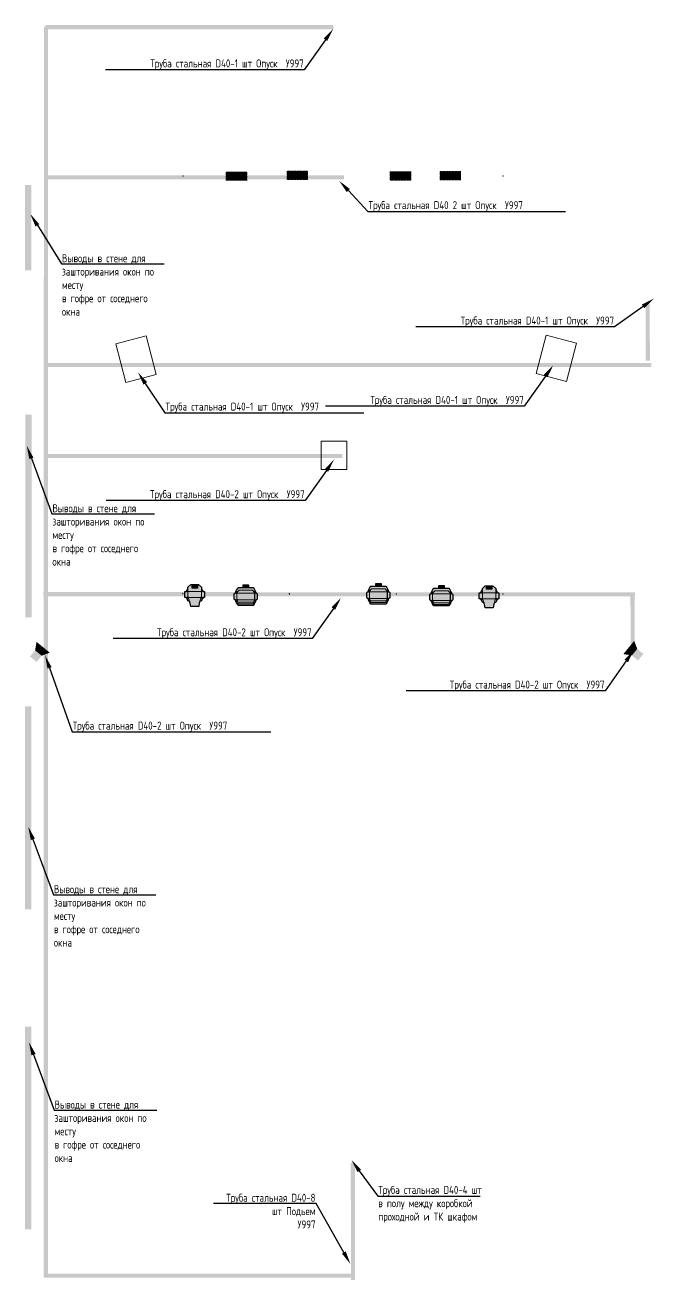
# Model space of a CAD drawing. Header units: millimetres. Extents: x 0 to 636307, y -180975 to 471719.
# Drawn here: x 443070 to 454853, y 448201 to 471719 of the extents above; entities that cross this region are included whole.
import ezdxf
from ezdxf import colors
from ezdxf.entities.mleader import LeaderData, LeaderLine
from ezdxf.math import Vec2, Vec3

# ---------------------------------------------------------------- set-up
doc = ezdxf.new("R2010")
doc.units = ezdxf.units.MM
doc.layers.add('A-HATCH-FACADE', color=7, linetype='Continuous')
for name, color, linetype, lineweight in [('ACME NEOZONE RING', 7, 'Continuous', 5), ('Lighting-Moving Light', 7, 'Continuous', 5), ('None', 7, 'Continuous', 5), ('Rigging-Truss-Insert Points', 7, 'Continuous', 5), ('TRUSS LIGHT', 7, 'Continuous', 5)]:
    doc.layers.add(name, color=color, linetype=linetype, lineweight=lineweight)
doc.layers.add('Lighting-Input-2D', color=1, linetype='Continuous', lineweight=25, true_color=0xff0000)
doc.styles.get("Standard").update_dxf_attribs({"font": 'GOST.TTF'})
pattern_1 = [(140.71946176, (1168900.765, 465949.527), (-2.906185126, -3.553126075), [3.33838121, -1.251892954]), (230.71946176, (1168900.765, 465949.527), (3.553126075, -2.906185126), [3.33838121, -1.251892954])]
pattern_2 = [(50.71946176, (449302.3885, -254460.3233), (-3.553126075, 2.906185126), [3.33838121, -1.251892954]), (140.71946176, (449302.3885, -254460.3233), (-2.906185126, -3.553126075), [3.33838121, -1.251892954])]

# ---------------------------------------------------------------- blocks, each defined once
blk = doc.blocks.new('Truss Straight Prolyte H40V-200 387x387x2000_3d')
at = {"layer": 'Rigging-Truss-Insert Points'}
for p in [(0, 0), (2000, 0)]:
    blk.add_point(p, dxfattribs=at)
blk = doc.blocks.new('Truss-46')
at = {"layer": 'TRUSS LIGHT', "color": 7, "transparency": 33554687}
blk.add_blockref('Truss Straight Prolyte H40V-200 387x387x2000_3d', (0, 0), dxfattribs=at)
at = {"layer": 'TRUSS LIGHT', "color": 0, "flags": 1}
for tag in ['Position_Name', 'Location', 'Trim', 'Length', 'Total_Hung_Weight', 'Note', 'WH', 'WH-A', 'TE', 'TE-A', 'Model_Name', 'Manufacturer', 'Length', 'Width', 'Height', 'Weight_Imperial', 'Weight_Metric', 'Truss_Color', 'User_Field_1', 'User_Field_2', 'User_Field_3', 'User_Field_4', 'User_Field_5', 'User_Field_6']:
    blk.add_attdef(tag, (-11004, -194.5), '', height=0.18, dxfattribs=at)
blk = doc.blocks.new('Group-202')
at = {"layer": 'Lighting-Input-2D', "linetype": 'Continuous', "lineweight": 0, "true_color": 0x00ffff}
blk.add_hatch(color=4, dxfattribs=at).paths.add_polyline_path([(-52, -122), (48, -122), (48, -172), (-52, -172)])
at = {"layer": 'Lighting-Moving Light', "linetype": 'Continuous', "lineweight": 0, "true_color": 0x00ffff, "transparency": 33554687}
h = blk.add_hatch(color=4, dxfattribs=at)
edge = h.paths.add_edge_path()
edge.add_line((127, -139), (71, -186))
edge.add_line((71, -186), (-71, -186))
edge.add_line((-71, -186), (-127, -139))
edge.add_line((-127, -139), (-127, -119))
edge.add_line((-127, -119), (-130, -116))
edge.add_line((-130, -116), (-130, -100))
edge.add_arc((-125, -90), 11.3, 231.4619, 243.69, ccw=False)
edge.add_arc((-52, -11), 119, 216.854, 227.8944, ccw=False)
edge.add_arc((-40, 0), 135, 204.9608, 217.5053, ccw=False)
edge.add_line((-162, -57), (-185, -57))
edge.add_line((-185, -57), (-185, 57))
edge.add_line((-185, 57), (-162, 57))
edge.add_arc((-40, 0), 135, 132.7569, 154.9971, ccw=False)
edge.add_arc((-129, 96), 4.36, 103.059, 133.878, ccw=False)
edge.add_line((-130, 100), (-130, 116))
edge.add_line((-130, 116), (-118, 127))
edge.add_arc((0, 1670), 1548, 265.6232, 266.354)
edge.add_line((-98, 125), (-87, 164))
edge.add_line((-87, 164), (-87, 164))
edge.add_line((-87, 164), (-75, 225))
edge.add_arc((-74, 225), 0.993, 89.652, 168.5638, ccw=False)
edge.add_line((-74, 226), (74, 226))
edge.add_arc((74, 225), 0.993, 11.4362, 90.348, ccw=False)
edge.add_line((75, 225), (87, 164))
edge.add_line((87, 164), (87, 164))
edge.add_line((87, 164), (98, 125))
edge.add_arc((0, 1670), 1548, 273.646, 274.3768)
edge.add_line((118, 127), (130, 116))
edge.add_line((130, 116), (130, 100))
edge.add_arc((129, 96), 4.36, 46.122, 76.941, ccw=False)
edge.add_arc((40, 0), 135, 25.0029, 47.2431, ccw=False)
edge.add_line((162, 57), (185, 57))
edge.add_line((185, 57), (185, -57))
edge.add_line((185, -57), (162, -57))
edge.add_arc((40, 0), 135, 322.4947, 335.0392, ccw=False)
edge.add_arc((52, -11), 119, 312.1056, 323.146, ccw=False)
edge.add_arc((125, -90), 11.3, 296.31, 308.5381, ccw=False)
edge.add_line((130, -100), (130, -116))
edge.add_line((130, -116), (127, -119))
edge.add_line((127, -119), (127, -139))
edge = h.paths.add_edge_path()
edge.add_line((130, 71), (130, 57))
edge.add_line((130, 57), (142, 57))
edge.add_arc((60, 0), 100, 34.7913, 44.4762)
edge.add_arc((129, 68), 3.3, 40.9213, 76.795)
edge = h.paths.add_edge_path()
edge.add_arc((-60, 0), 100, 135.5238, 145.2087)
edge.add_line((-142, 57), (-130, 57))
edge.add_line((-130, 57), (-130, 71))
edge.add_arc((-129, 68), 3.3, 103.205, 139.0787)
edge = h.paths.add_edge_path()
edge.add_line((-130, -71), (-130, -57))
edge.add_line((-130, -57), (-142, -57))
edge.add_arc((-60, 0), 100, 214.728, 224.4692)
edge.add_arc((-128, -67), 4.96, 223.9551, 248.3394)
edge = h.paths.add_edge_path()
edge.add_arc((60, 0), 100, 315.5308, 325.272)
edge.add_line((142, -57), (130, -57))
edge.add_line((130, -57), (130, -71))
edge.add_arc((128, -67), 4.96, 291.6606, 316.0449)
blk.add_hatch(color=4, dxfattribs=at).paths.add_polyline_path([(-185, 57), (185, 57), (185, -57), (-185, -57)])
h = blk.add_hatch(color=4, dxfattribs=at)
edge = h.paths.add_edge_path()
edge.add_line((0, -186), (-71, -186))
edge.add_line((-71, -186), (-127, -139))
edge.add_line((-127, -139), (-127, 45))
edge.add_line((-127, 45), (-121, 51))
edge.add_line((-121, 51), (-87, 164))
edge.add_line((-87, 164), (-87, 164))
edge.add_line((-87, 164), (-75, 225))
edge.add_arc((-74, 225), 0.993, 89.652, 168.5638, ccw=False)
edge.add_line((-74, 226), (74, 226))
edge.add_arc((74, 225), 0.993, 11.4362, 90.348, ccw=False)
edge.add_line((75, 225), (87, 164))
edge.add_line((87, 164), (87, 164))
edge.add_line((87, 164), (121, 51))
edge.add_line((121, 51), (127, 45))
edge.add_line((127, 45), (127, -139))
edge.add_line((127, -139), (71, -186))
edge.add_line((71, -186), (0, -186))
at = {"layer": 'Lighting-Input-2D', "flags": 128}
blk.add_lwpolyline([(-52, -122), (48, -122), (48, -172), (-52, -172)], close=True, dxfattribs=at)
at = {"layer": 'Lighting-Moving Light', "color": 7, "linetype": 'Continuous', "lineweight": 25, "transparency": 33554687, "flags": 128}
for points in [[(127, -139), (71, -186), (-71, -186), (-127, -139), (-127, -119), (-130, -116), (-130, -100, -0.053406), (-132, -99, -0.04821), (-147, -82, -0.05479), (-162, -57), (-185, -57), (-185, 57), (-162, 57, -0.097347), (-132, 99, -0.13529), (-130, 100), (-130, 116), (-118, 127, 0.003189), (-98, 125), (-87, 164), (-87, 164), (-75, 225, -0.358602), (-74, 226), (74, 226, -0.358602), (75, 225), (87, 164), (87, 164), (98, 125, 0.003189), (118, 127), (130, 116), (130, 100, -0.13529), (132, 99, -0.097347), (162, 57), (185, 57), (185, -57), (162, -57, -0.05479), (147, -82, -0.04821), (132, -99, -0.053406), (130, -100), (130, -116), (127, -119)], [(-131, 70, 0.042284), (-142, 57), (-130, 57), (-130, 71, 0.15782), (-131, 70)], [(130, 71), (130, 57), (142, 57, 0.042284), (131, 70, 0.15782), (130, 71)], [(-130, -71), (-130, -57), (-142, -57, 0.04253), (-131, -70, 0.1068), (-130, -71)], [(131, -70, 0.04253), (142, -57), (130, -57), (130, -71, 0.1068), (131, -70)]]:
    blk.add_lwpolyline(points, format="xyb", close=True, dxfattribs=at)
at = {"layer": 'Lighting-Moving Light', "color": 7, "linetype": 'Continuous', "lineweight": 18, "transparency": 33554687, "flags": 128}
blk.add_lwpolyline([(-185, 57), (185, 57), (185, -57), (-185, -57)], close=True, dxfattribs=at)
blk.add_lwpolyline([(0, -186), (-71, -186), (-127, -139), (-127, 45), (-121, 51), (-87, 164), (-87, 164), (-75, 225, -0.358602), (-74, 226), (74, 226, -0.358602), (75, 225), (87, 164), (87, 164), (121, 51), (127, 45), (127, -139), (71, -186)], format="xyb", close=True, dxfattribs=at)
at = {"layer": 'None', "color": 0, "flags": 1}
for tag in ['3D_Symbol_Name', 'Model_Name', 'Inst_Type', 'FixtureID', 'GDTF_Fixture_Name', 'GDTF_Fixture_Mode', 'Power_Connector', 'Wattage', 'Lamp', 'Frame_Size_Imp', 'Frame_Size_Metric', 'Weight', 'Device_Type', 'Beam_Angle', 'Field_Angle', 'Beam_Angle_2', 'Field_Angle_2', 'Candlepower', 'Num_Channels', 'Remarks', 'Drawn_By']:
    blk.add_attdef(tag, (-185, -186), '', height=0.18, dxfattribs=at)
blk = doc.blocks.new('NNA_TransformGroup (2D)-81')
at = {"layer": 'None', "color": 7, "transparency": 33554687}
blk.add_blockref('Group-202', (0, 0), dxfattribs=at)
blk = doc.blocks.new('Lighting Device (2D)-81')
at = {"layer": 'None', "color": 7, "transparency": 33554687}
blk.add_blockref('NNA_TransformGroup (2D)-81', (0, 0), dxfattribs=at)
at = {"layer": 'None', "color": 0, "flags": 1}
for tag in ['3D_Symbol_Name', 'Model_Name', 'Inst_Type', 'FixtureID', 'GDTF_Fixture_Name', 'GDTF_Fixture_Mode', 'Power_Connector', 'Wattage', 'Lamp', 'Frame_Size_Imp', 'Frame_Size_Metric', 'Weight', 'Device_Type', 'Beam_Angle', 'Field_Angle', 'Beam_Angle_2', 'Field_Angle_2', 'Candlepower', 'Num_Channels', 'Remarks', 'Drawn_By']:
    blk.add_attdef(tag, (8075, -9011), '', height=0.18, dxfattribs=at)
blk = doc.blocks.new('Group-231')
at = {"layer": 'Lighting-Input-2D', "linetype": 'Continuous', "lineweight": 0, "true_color": 0xff0000}
blk.add_hatch(color=1, dxfattribs=at).paths.add_polyline_path([(-50, -168), (50, -168), (50, -217), (-50, -217)])
at = {"layer": 'Lighting-Moving Light', "linetype": 'Continuous', "lineweight": 0, "true_color": 0xff0000, "transparency": 33554687}
h = blk.add_hatch(color=1, dxfattribs=at)
edge = h.paths.add_edge_path()
edge.add_line((-204, -61), (-215, -50))
edge.add_line((-215, -50), (-215, 50))
edge.add_line((-215, 50), (-204, 61))
edge.add_line((-204, 61), (-193, 61))
edge.add_arc((65, 0), 265, 140.6849, 166.5703, ccw=False)
edge.add_line((-140, 167), (140, 167))
edge.add_arc((-64, 0), 265, 13.3836, 39.3151, ccw=False)
edge.add_line((193, 61), (204, 61))
edge.add_line((204, 61), (215, 50))
edge.add_line((215, 50), (215, -50))
edge.add_line((215, -50), (204, -61))
edge.add_line((204, -61), (193, -61))
edge.add_arc((-64, 0), 265, 320.7422, 346.7177, ccw=False)
edge.add_line((140, -168), (-140, -168))
edge.add_arc((65, 0), 265, 193.2823, 219.2578, ccw=False)
edge.add_line((-193, -61), (-204, -61))
edge = h.paths.add_edge_path()
edge.add_line((160, 97), (160, 69))
edge.add_line((160, 69), (161, 61))
edge.add_line((161, 61), (172, 61))
edge.add_arc((-60, 0), 240, 14.7571, 23.7348)
edge = h.paths.add_edge_path()
edge.add_line((165, -61), (165, -76))
edge.add_line((165, -76), (160, -82))
edge.add_line((160, -82), (160, -97))
edge.add_arc((-60, 0), 240, 336.2652, 345.3578)
edge.add_line((173, -61), (165, -61))
edge = h.paths.add_edge_path()
edge.add_line((-160, -82), (-164, -78))
edge.add_line((-164, -78), (-164, -61))
edge.add_line((-164, -61), (-173, -61))
edge.add_arc((60, 0), 240, 194.6422, 203.7348)
edge.add_line((-160, -97), (-160, -82))
edge = h.paths.add_edge_path()
edge.add_line((-172, 61), (-161, 61))
edge.add_line((-161, 61), (-160, 69))
edge.add_line((-160, 69), (-160, 97))
edge.add_arc((60, 0), 240, 156.2652, 165.1973)
for points in [[(-215, 50), (-204, 61), (204, 61), (215, 50), (215, -50), (204, -61), (-204, -61), (-215, -50)], [(-144, 139), (145, 139), (145, 132), (146, 107), (157, 107), (161, 52), (165, 52), (165, -76), (126, -119), (-126, -119), (-164, -78), (-164, 52), (-161, 52), (-157, 107), (-146, 107), (-145, 132), (-145, 139)]]:
    blk.add_hatch(color=1, dxfattribs=at).paths.add_polyline_path(points)
at = {"layer": 'Lighting-Input-2D', "flags": 128}
blk.add_lwpolyline([(-50, -168), (50, -168), (50, -217), (-50, -217)], close=True, dxfattribs=at)
at = {"layer": 'Lighting-Moving Light', "color": 7, "linetype": 'Continuous', "lineweight": 13, "transparency": 33554687}
for p, q in [((-169, 61), (-169, -61)), ((169, 61), (169, -61))]:
    blk.add_line(p, q, dxfattribs=at)
at = {"layer": 'Lighting-Moving Light', "color": 7, "linetype": 'Continuous', "lineweight": 5, "transparency": 33554687}
blk.add_line((-146, 107), (146, 107), dxfattribs=at)
at = {"layer": 'Lighting-Moving Light', "color": 7, "linetype": 'Continuous', "lineweight": 25, "transparency": 33554687, "flags": 128}
for points in [[(-204, -61), (-215, -50), (-215, 50), (-204, 61), (-193, 61, -0.113429), (-140, 167), (140, 167, -0.113633), (193, 61), (204, 61), (215, 50), (215, -50), (204, -61), (193, -61, -0.113827), (140, -168), (-140, -168, -0.113827), (-193, -61)], [(-172, 61), (-161, 61), (-160, 69), (-160, 97, 0.038993), (-172, 61)], [(160, 97), (160, 69), (161, 61), (172, 61, 0.039193), (160, 97)], [(-160, -82), (-164, -78), (-164, -61), (-173, -61, 0.039695), (-160, -97)], [(165, -61), (165, -76), (160, -82), (160, -97, 0.039695), (173, -61)]]:
    blk.add_lwpolyline(points, format="xyb", close=True, dxfattribs=at)
at = {"layer": 'Lighting-Moving Light', "color": 7, "linetype": 'Continuous', "lineweight": 18, "transparency": 33554687, "flags": 128}
for points in [[(-215, 50), (-204, 61), (204, 61), (215, 50), (215, -50), (204, -61), (-204, -61), (-215, -50)], [(-144, 139), (145, 139), (145, 132), (146, 107), (157, 107), (161, 52), (165, 52), (165, -76), (126, -119), (-126, -119), (-164, -78), (-164, 52), (-161, 52), (-157, 107), (-146, 107), (-145, 132), (-145, 139)]]:
    blk.add_lwpolyline(points, close=True, dxfattribs=at)
at = {"layer": 'ACME NEOZONE RING', "color": 0, "flags": 1}
for tag in ['3D_Symbol_Name', 'Model_Name', 'Inst_Type', 'FixtureID', 'GDTF_Fixture_Name', 'GDTF_Fixture_Mode', 'Power_Connector', 'Wattage', 'Lamp', 'Frame_Size_Imp', 'Frame_Size_Metric', 'Weight', 'Device_Type', 'Beam_Angle', 'Field_Angle', 'Beam_Angle_2', 'Field_Angle_2', 'Candlepower', 'Num_Channels', 'Remarks', 'Drawn_By']:
    blk.add_attdef(tag, (-215, -217), '', height=0.18, dxfattribs=at)
blk = doc.blocks.new('NNA_TransformGroup (2D)-110')
at = {"layer": 'ACME NEOZONE RING', "color": 7, "transparency": 33554687}
blk.add_blockref('Group-231', (0, 0), dxfattribs=at)
blk = doc.blocks.new('Lighting Device (2D)-110')
at = {"layer": 'ACME NEOZONE RING', "color": 7, "transparency": 33554687}
blk.add_blockref('NNA_TransformGroup (2D)-110', (0, 0), dxfattribs=at)
at = {"layer": 'ACME NEOZONE RING', "color": 0, "flags": 1}
for tag in ['3D_Symbol_Name', 'Model_Name', 'Inst_Type', 'FixtureID', 'GDTF_Fixture_Name', 'GDTF_Fixture_Mode', 'Power_Connector', 'Wattage', 'Lamp', 'Frame_Size_Imp', 'Frame_Size_Metric', 'Weight', 'Device_Type', 'Beam_Angle', 'Field_Angle', 'Beam_Angle_2', 'Field_Angle_2', 'Candlepower', 'Num_Channels', 'Remarks', 'Drawn_By']:
    blk.add_attdef(tag, (7803, -9404), '', height=0.18, dxfattribs=at)

msp = doc.modelspace()

# ---------------------------------------------------------------- hatches: boundary and pattern name
at = {"lineweight": 9}
h = msp.add_hatch(dxfattribs=at)
h.set_pattern_fill('ANGLE', color=3, angle=-90)
h.set_pattern_definition([(270, (-243962.1556, 1306920.164), (6.985, -1e-15), [5.08, -1.905]), (360, (-243962.1556, 1306920.164), (2e-15, 6.985), [5.08, -1.905])])
h.paths.add_polyline_path([(447225.1, 468968.9), (447225.1, 468808.9), (446839.7, 468808.9), (446839.7, 468968.9)])
h = msp.add_hatch(dxfattribs=at)
h.set_pattern_fill('ANGLE', color=3, angle=-90)
h.set_pattern_definition([(270, (-242823.899, 1306934.355), (6.985, -1e-15), [5.08, -1.905]), (360, (-242823.899, 1306934.355), (2e-15, 6.985), [5.08, -1.905])])
h.paths.add_polyline_path([(448363.4, 468983.1), (448363.4, 468823.1), (447978, 468823.1), (447978, 468983.1)])
h = msp.add_hatch(dxfattribs=at)
h.set_pattern_fill('ANGLE', color=3, angle=-90)
h.set_pattern_definition([(270, (-240888.842, 1306924.0485), (6.985, -1e-15), [5.08, -1.905]), (360, (-240888.842, 1306924.0485), (2e-15, 6.985), [5.08, -1.905])])
h.paths.add_polyline_path([(450298.4, 468972.8), (450298.4, 468812.8), (449913.1, 468812.8), (449913.1, 468972.8)])
h = msp.add_hatch(dxfattribs=at)
h.set_pattern_fill('ANGLE', color=3, angle=-90)
h.set_pattern_definition([(270, (-239954.861, 1306927.251), (6.985, -1e-15), [5.08, -1.905]), (360, (-239954.861, 1306927.251), (2e-15, 6.985), [5.08, -1.905])])
h.paths.add_polyline_path([(451232.4, 468976), (451232.4, 468816), (450847, 468816), (450847, 468976)])
h = msp.add_hatch(dxfattribs=at)
h.set_pattern_fill('ANGLE', color=5, scale=0.657162, angle=50.71946)
h.set_pattern_definition(pattern_2)
h.paths.add_polyline_path([(443163.1, 459884.5), (443257.7, 460000.1), (443380.7, 459899.5), (443286.2, 459783.9)])
edge = h.paths.add_edge_path()
edge.add_line((443257.7, 460000.1), (443283.7, 460159.7))
h = msp.add_hatch(dxfattribs=at)
h.set_pattern_fill('ANGLE', color=5, scale=0.657162, angle=50.71946)
h.set_pattern_definition(pattern_2)
edge = h.paths.add_edge_path()
edge.add_line((443257.7, 460000.1), (443283.7, 460159.7))
edge.add_line((443283.7, 460159.7), (443531.6, 459957))
edge.add_line((443380.7, 459899.5), (443531.6, 459957))
h = msp.add_hatch(dxfattribs=at)
h.set_pattern_fill('ANGLE', color=5, scale=0.657162, angle=140.71946)
h.set_pattern_definition(pattern_1)
edge = h.paths.add_edge_path()
edge.add_line((454440.3, 459904.8), (454280.7, 459930.9))
edge.add_line((454280.7, 459930.9), (454483.5, 460178.7))
edge.add_line((454540.9, 460027.9), (454483.5, 460178.7))
h = msp.add_hatch(dxfattribs=at)
h.set_pattern_fill('ANGLE', color=5, scale=0.657162, angle=140.71946)
h.set_pattern_definition(pattern_1)
h.paths.add_polyline_path([(454555.9, 459810.3), (454440.3, 459904.8), (454540.9, 460027.9), (454656.6, 459933.3)])
edge = h.paths.add_edge_path()
edge.add_line((454440.3, 459904.8), (454280.7, 459930.9))
at = {"layer": 'A-HATCH-FACADE', "lineweight": 9}
h = msp.add_hatch(dxfattribs=at)
h.set_pattern_fill('ANGLE', color=1, angle=-90)
h.set_pattern_definition([(270, (-240894.02, 1295064.7316), (6.985, -1e-15), [5.08, -1.905]), (360, (-240894.02, 1295064.7316), (2e-15, 6.985), [5.08, -1.905])])
h.paths.add_polyline_path([(448845.6, 471717.9), (448845.6, 471641.2), (443449.3, 471641.9), (443449.3, 471718.7)])
h = msp.add_hatch(dxfattribs=at)
h.set_pattern_fill('ANGLE', color=30, angle=-90)
h.set_pattern_definition([(270, (-284267.546, 1302489.373), (6.985, -1e-15), [5.08, -1.905]), (360, (-284267.546, 1302489.373), (2e-15, 6.985), [5.08, -1.905])])
h.paths.add_polyline_path([(443188.6, 468723.6), (443188.6, 467123.6), (443069.9, 467123.6), (443069.9, 468723.6)])
h = msp.add_hatch(dxfattribs=at)
h.set_pattern_fill('ANGLE', color=1, angle=-90)
h.set_pattern_definition([(270, (-240879.958, 1292249.1145), (6.985, -1e-15), [5.08, -1.905]), (360, (-240879.958, 1292249.1145), (2e-15, 6.985), [5.08, -1.905])])
h.paths.add_polyline_path([(449046.6, 468902.3), (449046.6, 468825.6), (443463.3, 468826.3), (443463.3, 468903.1)])
h = msp.add_hatch(dxfattribs=at)
h.set_pattern_fill('ANGLE', color=1)
h.set_pattern_definition([(0, (-368649.457, -228684.471), (0, 6.985), [5.08, -1.905]), (90, (-368649.457, -228684.471), (-6.985, 4e-16), [5.08, -1.905])])
h.paths.add_polyline_path([(454697.3, 466529.2), (454774.1, 466529.2), (454777.9, 465429.5), (454701.1, 465429.5)])
h = msp.add_hatch(dxfattribs=at)
h.set_pattern_fill('ANGLE', color=1, angle=-90)
h.set_pattern_definition([(270, (-240887.896, 1288733.377), (6.985, -1e-15), [5.08, -1.905]), (360, (-240887.896, 1288733.377), (2e-15, 6.985), [5.08, -1.905])])
h.paths.add_polyline_path([(454805.1, 465386.6), (454805.1, 465309.8), (443455.4, 465310.6), (443455.4, 465387.3)])
h = msp.add_hatch(dxfattribs=at)
h.set_pattern_fill('ANGLE', color=30, angle=-90)
h.set_pattern_definition([(270, (-284264.3294, 1295984.663), (6.985, -1e-15), [5.08, -1.905]), (360, (-284264.3294, 1295984.663), (2e-15, 6.985), [5.08, -1.905])])
h.paths.add_polyline_path([(443191.9, 464418.9), (443191.9, 460618.9), (443073.1, 460618.9), (443073.1, 464418.9)])
h = msp.add_hatch(dxfattribs=at)
h.set_pattern_fill('ANGLE', color=1, angle=-90)
h.set_pattern_definition([(270, (-240912.546, 1287027.422), (6.985, -1e-15), [5.08, -1.905]), (360, (-240912.546, 1287027.422), (2e-15, 6.985), [5.08, -1.905])])
h.paths.add_polyline_path([(449014, 463680.6), (449014, 463603.9), (443430.7, 463604.6), (443430.7, 463681.4)])
h = msp.add_hatch(dxfattribs=at)
h.set_pattern_fill('ANGLE', color=1, angle=-90)
h.set_pattern_definition([(270, (-240929.4156, 1284436.944), (6.985, -1e-15), [5.08, -1.905]), (360, (-240929.4156, 1284436.944), (2e-15, 6.985), [5.08, -1.905])])
h.paths.add_polyline_path([(454498.9, 461090.2), (454498.9, 461013.4), (443413.9, 461014.1), (443413.9, 461090.9)])
h = msp.add_hatch(dxfattribs=at)
h.set_pattern_fill('ANGLE', color=1)
h.set_pattern_definition([(0, (-368933.329, -234137.058), (0, 6.985), [5.08, -1.905]), (90, (-368933.329, -234137.058), (-6.985, 4e-16), [5.08, -1.905])])
h.paths.add_polyline_path([(454413.5, 461076.7), (454490.2, 461076.7), (454494, 459976.9), (454417.3, 459976.9)])
h = msp.add_hatch(dxfattribs=at)
h.set_pattern_fill('ANGLE', color=30, angle=-90)
h.set_pattern_definition([(270, (-284267.546, 1290514.663), (6.985, -1e-15), [5.08, -1.905]), (360, (-284267.546, 1290514.663), (2e-15, 6.985), [5.08, -1.905])])
h.paths.add_polyline_path([(443188.6, 458948.9), (443188.6, 455148.9), (443069.9, 455148.9), (443069.9, 458948.9)])
h = msp.add_hatch(dxfattribs=at)
h.set_pattern_fill('ANGLE', color=30, angle=-90)
h.set_pattern_definition([(270, (-284267.546, 1284514.663), (6.985, -1e-15), [5.08, -1.905]), (360, (-284267.546, 1284514.663), (2e-15, 6.985), [5.08, -1.905])])
h.paths.add_polyline_path([(443188.6, 452948.9), (443188.6, 449148.9), (443069.9, 449148.9), (443069.9, 452948.9)])
h = msp.add_hatch(dxfattribs=at)
h.set_pattern_fill('ANGLE', color=1)
h.set_pattern_definition([(0, (-374174.2406, -244813.216), (0, 6.985), [5.08, -1.905]), (90, (-374174.2406, -244813.216), (-6.985, 4e-16), [5.08, -1.905])])
h.paths.add_polyline_path([(449172.5, 450400.5), (449249.3, 450400.5), (449253.1, 448201.1), (449176.4, 448201.1)])
h = msp.add_hatch(dxfattribs=at)
h.set_pattern_fill('ANGLE', color=1, angle=-90)
h.set_pattern_definition([(270, (-240922.5136, 1271665.566), (6.985, -1e-15), [5.08, -1.905]), (360, (-240922.5136, 1271665.566), (2e-15, 6.985), [5.08, -1.905])])
h.paths.add_polyline_path([(449198.8, 448318.8), (449198.8, 448242), (443420.8, 448242.8), (443420.8, 448319.5)])

# ---------------------------------------------------------------- linework, layer by layer
at = {"lineweight": 9, "ltscale": 100}
for points in [[(444768, 465743.7), (445338.5, 465893.8), (445528.4, 465172.4), (444957.8, 465022.3)], [(453405.5, 465758.8), (452834.9, 465908.9), (452645.1, 465187.4), (453215.6, 465037.3)]]:
    msp.add_lwpolyline(points, close=True, dxfattribs=at)
at = {"lineweight": 9}
msp.add_lwpolyline([(449101.7, 463388.7), (448617.7, 463388.7), (448617.7, 463917.7), (449101.7, 463917.7)], close=True, dxfattribs=at)

# ---------------------------------------------------------------- block references
at = {"color": 7, "lineweight": 9, "transparency": 33554687, "rotation": 180}
for name, p in [('Lighting Device (2D)-81', (446247.6, 461046, 7389.3)), ('Lighting Device (2D)-110', (447205.1, 461008.6, 8093.4)), ('Lighting Device (2D)-110', (449689.6, 461034.2, 7753.4)), ('Lighting Device (2D)-110', (450871.2, 460998.4, 7948.1)), ('Lighting Device (2D)-81', (451765, 461023.1, 7389.3))]:
    msp.add_blockref(name, p, dxfattribs=at)
at = {"color": 7, "lineweight": 9, "transparency": 33554687}
for p in [(446023.1, 461059.5, 1), (448023.6, 461059.2, 1), (450024.1, 461059.3, 1)]:
    msp.add_blockref('Truss-46', p, dxfattribs=at)
at = {"layer": 'TRUSS LIGHT', "color": 7, "lineweight": 9, "transparency": 33554687}
for p in [(446026.7, 468889.5, 1), (448027.2, 468889.1, 1), (450027.7, 468889.2, 1)]:
    msp.add_blockref('Truss-46', p, dxfattribs=at)

# ---------------------------------------------------------------- leaders
at = {"lineweight": 9}
ml = msp.add_multileader_mtext('Standard', dxfattribs=at)
ml.set_content('Труба стальная D40-1 шт Опуск  У997', color=256)
ml.set_leader_properties()
ml.build(insert=Vec2(0, 0))
ml.multileader.update_dxf_attribs({"text_left_attachment_type": 6, "text_right_attachment_type": 6, "arrow_head_size": 250})
ctx = ml.context
ctx.base_point, ctx.char_height, ctx.arrow_head_size, ctx.plane_origin = Vec3(445265.4, 470883, 0), 150, 250, Vec3(444417.3, 473947.8, 0)
ctx.left_attachment, ctx.right_attachment, ctx.text_align_type = 6, 6, 2
notes = []
notes.append((ctx, [(0, (1, 1, 0), (448301.2, 470883, 0), (-1, 0), 8, [(0, [(448843.1, 471649.3, 0)], 0, [])])]))
ctx.mtext.insert, ctx.mtext.width, ctx.mtext.alignment, ctx.mtext.flow_direction = Vec3(448291.2, 471075.8, 0), 3862.366, 3, 5
ml = msp.add_multileader_mtext('Standard', dxfattribs=at)
ml.set_content('Труба стальная D40 2 шт Опуск  У997', color=256)
ml.set_leader_properties()
ml.build(insert=Vec2(0, 0))
ml.multileader.update_dxf_attribs({"text_left_attachment_type": 6, "text_right_attachment_type": 6, "arrow_head_size": 250})
ctx = ml.context
ctx.base_point, ctx.char_height, ctx.arrow_head_size, ctx.plane_origin = Vec3(449502.4, 468226.3, 0), 150, 250, Vec3(447632.6, 471098.1, 0)
ctx.left_attachment, ctx.right_attachment = 6, 6
notes.append((ctx, [(1, (1, 1, 0), (449494.4, 468226.3, 0), (1, 0), 8, [(0, [(448955.8, 468799.6, 0)], 0, [])])]))
ctx.mtext.insert, ctx.mtext.width, ctx.mtext.flow_direction = Vec3(449504.4, 468419.1, 0), 3862.366, 5
ml = msp.add_multileader_mtext('Standard', dxfattribs=at)
ml.set_content('Труба стальная D40-1 шт Опуск  У997', color=256)
ml.set_leader_properties()
ml.build(insert=Vec2(0, 0))
ml.multileader.update_dxf_attribs({"text_left_attachment_type": 6, "text_right_attachment_type": 6, "arrow_head_size": 250})
ctx = ml.context
ctx.base_point, ctx.char_height, ctx.arrow_head_size, ctx.plane_origin = Vec3(451081.5, 466063.5, 0), 150, 250, Vec3(450427, 468891, 0)
ctx.left_attachment, ctx.right_attachment, ctx.text_align_type = 6, 6, 2
notes.append((ctx, [(0, (1, 1, 0), (454117.3, 466063.5, 0), (-1, 0), 8, [(0, [(454852.8, 466592.6, 0)], 0, [])])]))
ctx.mtext.insert, ctx.mtext.width, ctx.mtext.alignment, ctx.mtext.flow_direction = Vec3(454107.3, 466256.3, 0), 3862.366, 3, 5
ml = msp.add_multileader_mtext('Standard', dxfattribs=at)
ml.set_content('Труба стальная D40-1 шт Опуск  У997', color=256)
ml.set_leader_properties()
ml.build(insert=Vec2(0, 0))
ml.multileader.update_dxf_attribs({"text_left_attachment_type": 6, "text_right_attachment_type": 6, "arrow_head_size": 250})
ctx = ml.context
ctx.base_point, ctx.char_height, ctx.arrow_head_size, ctx.plane_origin = Vec3(445699.4, 464451.6, 0), 150, 250, Vec3(443860.7, 467510, 0)
ctx.left_attachment, ctx.right_attachment = 6, 6
notes.append((ctx, [(1, (1, 1, 0), (445691.4, 464451.6, 0), (1, 0), 8, [(0, [(445183.9, 465211.6, 0)], 0, [])])]))
ctx.mtext.insert, ctx.mtext.width, ctx.mtext.flow_direction = Vec3(445701.4, 464644.3, 0), 3862.366, 5
ml = msp.add_multileader_mtext('Standard', dxfattribs=at)
ml.set_content('Труба стальная D40-1 шт Опуск  У997', color=256)
ml.set_leader_properties()
ml.build(insert=Vec2(0, 0))
ml.multileader.update_dxf_attribs({"text_left_attachment_type": 6, "text_right_attachment_type": 6, "arrow_head_size": 250})
ctx = ml.context
ctx.base_point, ctx.char_height, ctx.arrow_head_size, ctx.plane_origin = Vec3(449388.7, 464576.1, 0), 150, 250, Vec3(448540.6, 467640.8, 0)
ctx.left_attachment, ctx.right_attachment, ctx.text_align_type = 6, 6, 2
notes.append((ctx, [(0, (1, 1, 0), (452424.5, 464576.1, 0), (-1, 0), 8, [(0, [(452966.4, 465342.4, 0)], 0, [])])]))
ctx.mtext.insert, ctx.mtext.width, ctx.mtext.alignment, ctx.mtext.flow_direction = Vec3(452414.5, 464768.8, 0), 3862.366, 3, 5
ml = msp.add_multileader_mtext('Standard', dxfattribs=at)
ml.set_content('Выводы в стене для зашторивания окон по месту^Jв гофре от соседнего окна', color=256)
ml.set_leader_properties()
ml.build(insert=Vec2(0, 0))
ml.multileader.update_dxf_attribs({"text_left_attachment_type": 6, "text_right_attachment_type": 6, "arrow_head_size": 250})
ctx = ml.context
ctx.base_point, ctx.char_height, ctx.arrow_head_size, ctx.plane_origin = Vec3(443580.4, 462558.5, 0), 150, 250, Vec3(443276.3, 465248.4, 0)
ctx.left_attachment, ctx.right_attachment = 6, 6
notes.append((ctx, [(1, (1, 1, 0), (443572.4, 462558.5, 0), (1, 0), 8, [(0, [(443101.4, 463834.2, 0)], 0, [])])]))
ctx.mtext.insert, ctx.mtext.width, ctx.mtext.flow_direction = Vec3(443582.4, 462738.5, 0), 1894.217, 5
ml = msp.add_multileader_mtext('Standard', dxfattribs=at)
ml.set_content('Труба стальная D40-2 шт Опуск  У997', color=256)
ml.set_leader_properties()
ml.build(insert=Vec2(0, 0))
ml.multileader.update_dxf_attribs({"text_left_attachment_type": 6, "text_right_attachment_type": 6, "arrow_head_size": 250})
ctx = ml.context
ctx.base_point, ctx.char_height, ctx.arrow_head_size, ctx.plane_origin = Vec3(445249.3, 462809.4, 0), 150, 250, Vec3(444433.4, 465874.2, 0)
ctx.left_attachment, ctx.right_attachment, ctx.text_align_type = 6, 6, 2
notes.append((ctx, [(0, (1, 1, 0), (448317.3, 462809.4, 0), (-1, 0), 8, [(0, [(448859.2, 463575.7, 0)], 0, [])])]))
ctx.mtext.insert, ctx.mtext.width, ctx.mtext.alignment, ctx.mtext.flow_direction = Vec3(448307.3, 463002.2, 0), 3862.366, 3, 5
ml = msp.add_multileader_mtext('Standard', dxfattribs=at)
ml.set_content('Труба стальная D40-2 шт Опуск  У997', color=256)
ml.set_leader_properties()
ml.build(insert=Vec2(0, 0))
ml.multileader.update_dxf_attribs({"text_left_attachment_type": 6, "text_right_attachment_type": 6, "arrow_head_size": 250})
ctx = ml.context
ctx.base_point, ctx.char_height, ctx.arrow_head_size, ctx.plane_origin = Vec3(445380.8, 460221.7, 0), 150, 250, Vec3(444564.9, 463286.5, 0)
ctx.left_attachment, ctx.right_attachment, ctx.text_align_type = 6, 6, 2
notes.append((ctx, [(0, (1, 1, 0), (448448.8, 460221.7, 0), (-1, 0), 8, [(0, [(448990.7, 460988.1, 0)], 0, [])])]))
ctx.mtext.insert, ctx.mtext.width, ctx.mtext.alignment, ctx.mtext.flow_direction = Vec3(448438.8, 460414.5, 0), 3862.366, 3, 5
ml = msp.add_multileader_mtext('Standard', dxfattribs=at)
ml.set_content('Труба стальная D40-2 шт Опуск  У997', color=256)
ml.set_leader_properties()
ml.build(insert=Vec2(0, 0))
ml.multileader.update_dxf_attribs({"text_left_attachment_type": 6, "text_right_attachment_type": 6, "arrow_head_size": 250})
ctx = ml.context
ctx.base_point, ctx.char_height, ctx.arrow_head_size, ctx.plane_origin = Vec3(450868.9, 459240.2, 0), 150, 250, Vec3(450053, 462305, 0)
ctx.left_attachment, ctx.right_attachment, ctx.text_align_type = 6, 6, 2
notes.append((ctx, [(0, (1, 1, 0), (453936.9, 459240.2, 0), (-1, 0), 8, [(0, [(454478.8, 460006.6, 0)], 0, [])])]))
ctx.mtext.insert, ctx.mtext.width, ctx.mtext.alignment, ctx.mtext.flow_direction = Vec3(453926.9, 459433, 0), 3862.366, 3, 5
for ctx, leaders in notes:
    for number, flags, end, landing, length, lines in leaders:
        leader = LeaderData()
        leader.index, (leader.has_last_leader_line, leader.has_dogleg_vector, leader.attachment_direction) = number, flags
        leader.last_leader_point, leader.dogleg_vector, leader.dogleg_length = Vec3(end), Vec3(landing), length
        for number, points, colour, breaks in lines:
            line = LeaderLine()
            line.index, line.vertices, line.color, line.breaks = number, Vec3.list(points), colors.encode_raw_color(colour), breaks
            leader.lines.append(line)
        ctx.leaders.append(leader)

# ---------------------------------------------------------------- next in the draw order: leaders
ml = msp.add_multileader_mtext('Standard', dxfattribs=at)
ml.set_content('Выводы в стене для зашторивания окон по месту^Jв гофре от соседнего окна', color=256)
ml.set_leader_properties()
ml.build(insert=Vec2(0, 0))
ml.multileader.update_dxf_attribs({"text_left_attachment_type": 6, "text_right_attachment_type": 6, "arrow_head_size": 250})
ctx = ml.context
ctx.base_point, ctx.char_height, ctx.arrow_head_size, ctx.plane_origin = Vec3(443758.9, 467243.5, 0), 150, 250, Vec3(443342.2, 469592.6, 0)
ctx.left_attachment, ctx.right_attachment = 6, 6
notes = []
notes.append((ctx, [(1, (1, 1, 0), (443750.9, 467243.5, 0), (1, 0), 8, [(0, [(443167.3, 468178.4, 0)], 0, [])])]))
ctx.mtext.insert, ctx.mtext.width, ctx.mtext.flow_direction = Vec3(443760.9, 467423.5, 0), 1894.217, 5
ctx.mtext.has_bg_fill, ctx.mtext.bg_color, ctx.mtext.bg_scale_factor, ctx.mtext.bg_transparency, ctx.mtext.use_window_bg_color = 1, -1027028792, 1.5, 0, 1
ml = msp.add_multileader_mtext('Standard', dxfattribs=at)
ml.set_content('Выводы в стене для зашторивания окон по месту^Jв гофре от соседнего окна', color=256)
ml.set_leader_properties()
ml.build(insert=Vec2(0, 0))
ml.multileader.update_dxf_attribs({"text_left_attachment_type": 6, "text_right_attachment_type": 6, "arrow_head_size": 250})
ctx = ml.context
ctx.base_point, ctx.char_height, ctx.arrow_head_size, ctx.plane_origin = Vec3(443607.3, 455418.2, 0), 150, 250, Vec3(443303.1, 458108.2, 0)
ctx.left_attachment, ctx.right_attachment = 6, 6
notes.append((ctx, [(1, (1, 1, 0), (443599.3, 455418.2, 0), (1, 0), 8, [(0, [(443128.2, 456694, 0)], 0, [])])]))
ctx.mtext.insert, ctx.mtext.width, ctx.mtext.flow_direction = Vec3(443609.3, 455598.2, 0), 1894.217, 5
ctx.mtext.has_bg_fill, ctx.mtext.bg_color, ctx.mtext.bg_scale_factor, ctx.mtext.bg_transparency, ctx.mtext.use_window_bg_color = 1, -1027028792, 1.5, 0, 1
ml = msp.add_multileader_mtext('Standard', dxfattribs=at)
ml.set_content('Труба стальная D40-4 шт^Jв полу между коробкой проходной и ТК шкафом', color=256)
ml.set_leader_properties()
ml.build(insert=Vec2(0, 0))
ml.multileader.update_dxf_attribs({"text_left_attachment_type": 6, "text_right_attachment_type": 6, "arrow_head_size": 250})
ctx = ml.context
ctx.base_point, ctx.char_height, ctx.arrow_head_size, ctx.plane_origin = Vec3(449685.1, 449770.1, 0), 150, 250, Vec3(448461.6, 450479.2, 0)
ctx.left_attachment, ctx.right_attachment = 6, 6
notes.append((ctx, [(1, (1, 1, 0), (449677.1, 449770.1, 0), (1, 0), 8, [(0, [(449186.4, 450448, 0)], 0, [])])]))
ctx.mtext.insert, ctx.mtext.width, ctx.mtext.flow_direction = Vec3(449687.1, 449962.9, 0), 1894.217, 5
ctx.mtext.has_bg_fill, ctx.mtext.bg_color, ctx.mtext.bg_scale_factor, ctx.mtext.bg_transparency, ctx.mtext.use_window_bg_color = 1, -1027028792, 1.5, 0, 1
for ctx, leaders in notes:
    for number, flags, end, landing, length, lines in leaders:
        leader = LeaderData()
        leader.index, (leader.has_last_leader_line, leader.has_dogleg_vector, leader.attachment_direction) = number, flags
        leader.last_leader_point, leader.dogleg_vector, leader.dogleg_length = Vec3(end), Vec3(landing), length
        for number, points, colour, breaks in lines:
            line = LeaderLine()
            line.index, line.vertices, line.color, line.breaks = number, Vec3.list(points), colors.encode_raw_color(colour), breaks
            leader.lines.append(line)
        ctx.leaders.append(leader)

# ---------------------------------------------------------------- next in the draw order: hatches: boundary and pattern name
at = {"layer": 'A-HATCH-FACADE', "lineweight": 9}
h = msp.add_hatch(dxfattribs=at)
h.set_pattern_fill('ANGLE', color=1)
h.set_pattern_definition([(0, (-379925.65, -236041.779), (0, 6.985), [5.08, -1.905]), (90, (-379925.65, -236041.779), (-6.985, 4e-16), [5.08, -1.905])])
h.paths.add_polyline_path([(443421.1, 471691.9), (443497.9, 471691.9), (443497.2, 448301.5), (443420.4, 448301.5)])

# ---------------------------------------------------------------- next in the draw order: leaders
at = {"lineweight": 9}
ml = msp.add_multileader_mtext('Standard', dxfattribs=at)
ml.set_content('Труба стальная D40-8 шт Подьем^JУ997', color=256)
ml.set_leader_properties()
ml.build(insert=Vec2(0, 0))
ml.multileader.update_dxf_attribs({"text_left_attachment_type": 6, "text_right_attachment_type": 6, "arrow_head_size": 250})
ctx = ml.context
ctx.base_point, ctx.char_height, ctx.arrow_head_size, ctx.plane_origin = Vec3(446772.5, 449635.3, 0), 150, 250, Vec3(445488.3, 450097.2, 0)
ctx.left_attachment, ctx.right_attachment, ctx.text_align_type = 6, 6, 2
notes = []
notes.append((ctx, [(0, (1, 1, 0), (448521.5, 449635.3, 0), (-1, 0), 8, [(0, [(449165.9, 448498.4, 0)], 0, [])])]))
ctx.mtext.insert, ctx.mtext.width, ctx.mtext.alignment, ctx.mtext.flow_direction = Vec3(448511.5, 449815.3, 0), 1894.217, 3, 5
ctx.mtext.has_bg_fill, ctx.mtext.bg_color, ctx.mtext.bg_scale_factor, ctx.mtext.bg_transparency, ctx.mtext.use_window_bg_color = 1, -1027028792, 1.5, 0, 1
for ctx, leaders in notes:
    for number, flags, end, landing, length, lines in leaders:
        leader = LeaderData()
        leader.index, (leader.has_last_leader_line, leader.has_dogleg_vector, leader.attachment_direction) = number, flags
        leader.last_leader_point, leader.dogleg_vector, leader.dogleg_length = Vec3(end), Vec3(landing), length
        for number, points, colour, breaks in lines:
            line = LeaderLine()
            line.index, line.vertices, line.color, line.breaks = number, Vec3.list(points), colors.encode_raw_color(colour), breaks
            leader.lines.append(line)
        ctx.leaders.append(leader)

# ---------------------------------------------------------------- next in the draw order: leaders
ml = msp.add_multileader_mtext('Standard', dxfattribs=at)
ml.set_content('Труба стальная D40-2 шт Опуск  У997', color=256)
ml.set_leader_properties()
ml.build(insert=Vec2(0, 0))
ml.multileader.update_dxf_attribs({"text_left_attachment_type": 6, "text_right_attachment_type": 6, "arrow_head_size": 250})
ctx = ml.context
ctx.base_point, ctx.char_height, ctx.arrow_head_size, ctx.plane_origin = Vec3(443957.7, 458471.3, 0), 150, 250, Vec3(443796.3, 461536.1, 0)
ctx.left_attachment, ctx.right_attachment = 6, 6
notes = []
notes.append((ctx, [(1, (1, 1, 0), (443949.7, 458471.3, 0), (1, 0), 8, [(0, [(443444, 459907.5, 0)], 0, [])])]))
ctx.mtext.insert, ctx.mtext.width, ctx.mtext.flow_direction = Vec3(443959.7, 458664.1, 0), 3862.366, 5
ctx.mtext.has_bg_fill, ctx.mtext.bg_color, ctx.mtext.bg_scale_factor, ctx.mtext.bg_transparency, ctx.mtext.use_window_bg_color = 1, -1027028792, 1.5, 0, 1
ml = msp.add_multileader_mtext('Standard', dxfattribs=at)
ml.set_content('Выводы в стене для зашторивания окон по месту^Jв гофре от соседнего окна', color=256)
ml.set_leader_properties()
ml.build(insert=Vec2(0, 0))
ml.multileader.update_dxf_attribs({"text_left_attachment_type": 6, "text_right_attachment_type": 6, "arrow_head_size": 250})
ctx = ml.context
ctx.base_point, ctx.char_height, ctx.arrow_head_size, ctx.plane_origin = Vec3(443620.5, 451381.8, 0), 150, 250, Vec3(443316.3, 454071.7, 0)
ctx.left_attachment, ctx.right_attachment = 6, 6
notes.append((ctx, [(1, (1, 1, 0), (443612.5, 451381.8, 0), (1, 0), 8, [(0, [(443141.5, 452657.5, 0)], 0, [])])]))
ctx.mtext.insert, ctx.mtext.width, ctx.mtext.flow_direction = Vec3(443622.5, 451561.8, 0), 1894.217, 5
ctx.mtext.has_bg_fill, ctx.mtext.bg_color, ctx.mtext.bg_scale_factor, ctx.mtext.bg_transparency, ctx.mtext.use_window_bg_color = 1, -1027028792, 1.5, 0, 1
for ctx, leaders in notes:
    for number, flags, end, landing, length, lines in leaders:
        leader = LeaderData()
        leader.index, (leader.has_last_leader_line, leader.has_dogleg_vector, leader.attachment_direction) = number, flags
        leader.last_leader_point, leader.dogleg_vector, leader.dogleg_length = Vec3(end), Vec3(landing), length
        for number, points, colour, breaks in lines:
            line = LeaderLine()
            line.index, line.vertices, line.color, line.breaks = number, Vec3.list(points), colors.encode_raw_color(colour), breaks
            leader.lines.append(line)
        ctx.leaders.append(leader)

doc.saveas('drawing.dxf')
